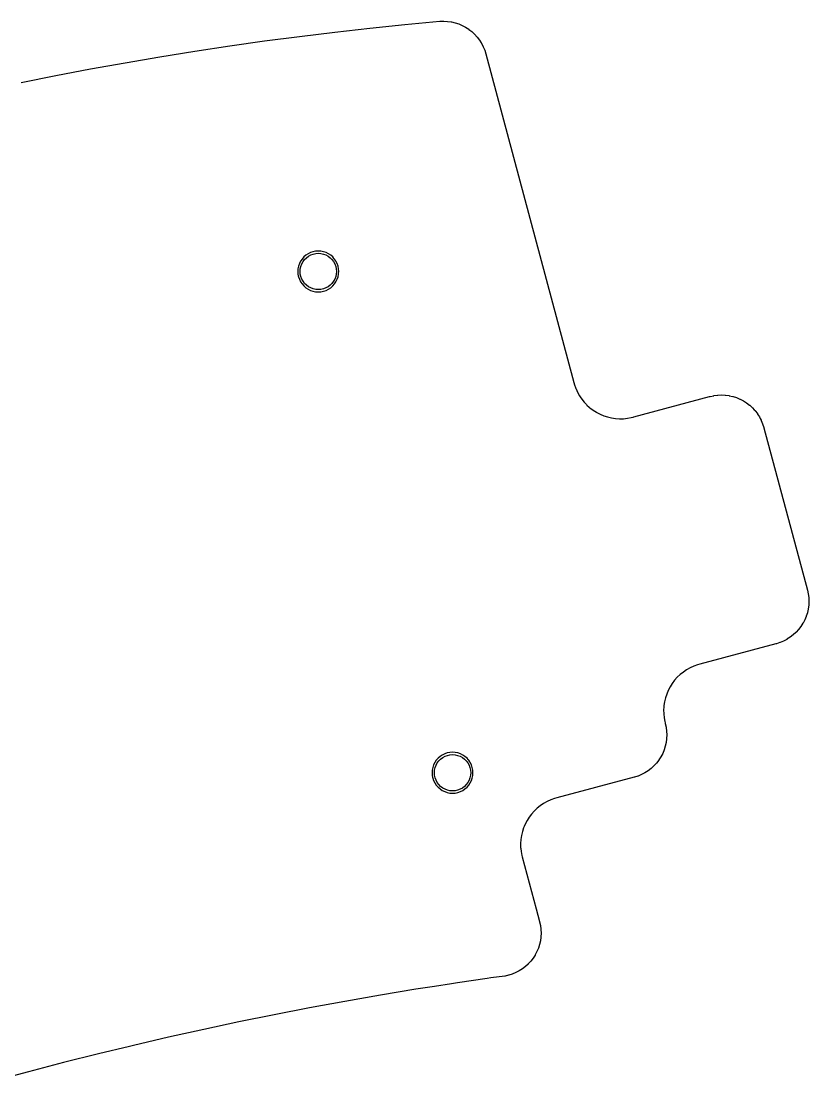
# Model space of a CAD drawing. Extents: x 38 to 386, y -248 to -87.
# Drawn here: x 299.6 to 386.5, y -203.9 to -87.3 of the extents above; entities that cross this region are included whole.
import ezdxf

# ---------------------------------------------------------------- set-up
doc = ezdxf.new("R2010")
doc.units = 0
doc.layers.add('BLACK', color=7, linetype='CONTINUOUS')

msp = doc.modelspace()

# ---------------------------------------------------------------- linework, layer by layer
at = {"layer": 'BLACK', "linetype": 'CONTINUOUS'}
for p, q in [((341.94846, -87.688079), (345.816432, -87.327774)), ((345.816432, -87.327774), (345.823884, -87.327307)), ((345.823884, -87.327307), (346.234557, -87.314054)), ((346.234557, -87.314054), (346.245275, -87.314171)), ((346.245275, -87.314171), (346.654705, -87.336412)), ((346.654705, -87.336412), (346.665364, -87.337455)), ((346.665364, -87.337455), (347.071351, -87.394998)), ((347.071351, -87.394998), (347.081887, -87.39696)), ((347.081887, -87.39696), (347.48138, -87.489374)), ((330.347796, -88.991213), (334.209508, -88.520257)), ((334.209508, -88.520257), (334.210647, -88.520123)), ((334.210647, -88.520123), (338.076667, -88.085838)), ((338.076667, -88.085838), (338.077437, -88.085755)), ((338.077437, -88.085755), (341.947629, -87.68816)), ((341.947629, -87.68816), (341.94846, -87.688079)), ((347.48138, -87.489374), (347.491716, -87.492242)), ((347.491716, -87.492242), (347.881703, -87.618828)), ((347.881703, -87.618828), (347.891738, -87.622571)), ((347.891738, -87.622571), (348.269373, -87.782407)), ((348.269373, -87.782407), (348.279033, -87.786999)), ((348.279033, -87.786999), (348.641414, -87.978857)), ((348.641414, -87.978857), (348.650658, -87.984276)), ((348.650658, -87.984276), (348.995106, -88.206739)), ((348.995106, -88.206739), (349.003855, -88.212942)), ((349.003855, -88.212942), (349.019632, -88.225186)), ((349.019632, -88.225186), (349.32779, -88.46434)), ((349.32779, -88.46434), (349.335943, -88.471252)), ((349.335943, -88.471252), (349.636943, -88.749709)), ((322.636736, -90.043226), (326.488832, -89.499051)), ((326.488832, -89.499051), (326.489904, -89.498905)), ((326.489904, -89.498905), (330.347013, -88.991312)), ((330.347013, -88.991312), (330.347796, -88.991213)), ((349.636943, -88.749709), (349.644485, -88.757317)), ((349.644485, -88.757317), (349.920287, -89.060738)), ((349.920287, -89.060738), (349.927149, -89.068977)), ((349.927149, -89.068977), (350.175701, -89.395103)), ((350.175701, -89.395103), (350.181818, -89.403892)), ((350.181818, -89.403892), (350.370546, -89.701805)), ((350.370546, -89.701805), (350.401249, -89.750271)), ((350.401249, -89.750271), (350.406592, -89.759572)), ((350.406592, -89.759572), (350.595265, -90.123613)), ((314.946938, -91.241429), (318.788211, -90.624203)), ((318.788211, -90.624203), (318.789036, -90.624075)), ((318.789036, -90.624075), (322.635902, -90.043348)), ((322.635902, -90.043348), (322.636736, -90.043226)), ((350.595265, -90.123613), (350.599784, -90.133341)), ((350.599784, -90.133341), (350.756291, -90.512328)), ((350.756291, -90.512328), (350.759952, -90.52241)), ((350.759952, -90.52241), (350.884285, -90.917207)), ((350.884285, -90.917207), (350.885789, -90.922368)), ((350.885789, -90.922368), (360.586265, -127.133247)), ((307.281498, -92.585339), (311.110186, -91.895344)), ((311.110186, -91.895344), (311.111069, -91.895189)), ((311.111069, -91.895189), (314.946122, -91.241565)), ((314.946122, -91.241565), (314.946938, -91.241429)), ((303.458501, -93.311832), (307.28051, -92.585521)), ((307.28051, -92.585521), (307.281498, -92.585339)), ((299.641814, -94.074734), (299.642776, -94.074537)), ((299.642776, -94.074537), (303.457725, -93.311984)), ((303.457725, -93.311984), (303.458501, -93.311832)), ((331.272868, -112.950534), (331.027575, -113.114434)), ((331.537453, -112.820055), (331.272868, -112.950534)), ((331.816803, -112.725227), (331.537453, -112.820055)), ((331.569704, -113.084442), (331.837069, -112.98472)), ((331.816817, -112.725224), (331.816803, -112.725227)), ((332.106143, -112.667674), (331.816817, -112.725224)), ((331.837069, -112.98472), (332.115904, -112.924063)), ((332.106146, -112.667673), (332.106143, -112.667674)), ((332.106154, -112.667672), (332.106146, -112.667673)), ((332.106158, -112.667671), (332.106154, -112.667672)), ((332.10617, -112.66767), (332.106158, -112.667671)), ((332.400527, -112.648377), (332.10617, -112.66767)), ((332.115904, -112.924063), (332.400534, -112.903706)), ((332.400541, -112.648377), (332.400527, -112.648377)), ((332.400534, -112.903706), (332.685164, -112.924063)), ((332.694897, -112.66767), (332.400541, -112.648377)), ((332.685164, -112.924063), (332.963999, -112.98472)), ((332.694907, -112.667671), (332.694897, -112.66767)), ((332.694914, -112.667672), (332.694907, -112.667671)), ((332.984256, -112.725225), (332.694914, -112.667672)), ((332.963999, -112.98472), (333.231364, -113.084442)), ((332.984258, -112.725225), (332.984256, -112.725225)), ((332.984264, -112.725227), (332.984258, -112.725225)), ((333.263614, -112.820055), (332.984264, -112.725227)), ((333.528194, -112.950531), (333.263614, -112.820055)), ((333.528201, -112.950535), (333.528194, -112.950531)), ((333.773489, -113.114431), (333.528201, -112.950535)), ((330.316883, -114.040625), (330.222055, -114.319975)), ((330.447362, -113.77604), (330.316883, -114.040625)), ((330.611262, -113.530747), (330.447362, -113.77604)), ((330.481548, -114.340241), (330.58127, -114.072876)), ((330.58127, -114.072876), (330.718027, -113.822424)), ((330.805775, -113.308947), (330.611262, -113.530747)), ((330.718027, -113.822424), (330.889035, -113.593985)), ((331.027575, -113.114434), (330.805775, -113.308947)), ((330.889035, -113.593985), (331.090813, -113.392207)), ((331.090813, -113.392207), (331.319252, -113.221199)), ((331.319252, -113.221199), (331.569704, -113.084442)), ((333.231364, -113.084442), (333.481816, -113.221199)), ((333.481816, -113.221199), (333.710255, -113.392207)), ((333.710255, -113.392207), (333.912033, -113.593985)), ((333.995292, -113.308947), (333.773489, -113.114431)), ((333.912033, -113.593985), (334.083041, -113.822424)), ((334.12599, -113.45798), (333.995292, -113.308947)), ((334.083041, -113.822424), (334.219798, -114.072876)), ((334.189807, -113.530749), (334.12599, -113.45798)), ((334.298576, -113.693535), (334.189807, -113.530749)), ((334.219798, -114.072876), (334.31952, -114.340241)), ((334.305083, -113.703273), (334.298576, -113.693535)), ((334.353706, -113.776042), (334.305083, -113.703273)), ((334.484186, -114.040629), (334.353706, -113.776042)), ((334.579015, -114.319984), (334.484186, -114.040629)), ((330.164498, -114.609342), (330.145205, -114.903698)), ((330.145205, -114.903698), (330.145205, -114.903713)), ((330.145205, -114.903713), (330.164498, -115.198069)), ((330.164502, -114.609315), (330.164498, -114.609342)), ((330.164498, -115.198069), (330.164499, -115.198079)), ((330.164499, -115.198079), (330.1645, -115.198086)), ((330.1645, -115.198086), (330.198977, -115.371418)), ((330.222052, -114.319989), (330.164502, -114.609315)), ((330.198977, -115.371418), (330.222052, -115.487422)), ((330.222055, -114.319975), (330.222052, -114.319989)), ((330.400534, -114.903706), (330.420891, -114.619076)), ((330.420891, -115.188336), (330.400534, -114.903706)), ((330.420891, -114.619076), (330.481548, -114.340241)), ((330.481548, -115.467171), (330.420891, -115.188336)), ((334.31952, -114.340241), (334.380177, -114.619076)), ((334.380177, -115.188336), (334.31952, -115.467171)), ((334.380177, -114.619076), (334.400534, -114.903706)), ((334.400534, -114.903706), (334.380177, -115.188336)), ((334.636568, -114.609326), (334.579015, -114.319984)), ((334.579015, -115.487428), (334.636568, -115.198086)), ((334.636569, -114.609342), (334.636568, -114.609326)), ((334.636568, -115.198086), (334.641337, -115.125329)), ((334.655863, -114.903698), (334.636569, -114.609342)), ((334.641337, -115.125329), (334.655863, -114.903713)), ((334.655863, -114.903713), (334.655863, -114.903698)), ((330.222052, -115.487422), (330.222055, -115.487436)), ((330.222055, -115.487436), (330.316883, -115.766786)), ((330.316883, -115.766786), (330.447359, -116.031366)), ((330.447359, -116.031366), (330.447363, -116.031373)), ((330.447363, -116.031373), (330.611259, -116.276661)), ((330.58127, -115.734536), (330.481548, -115.467171)), ((330.718027, -115.984988), (330.58127, -115.734536)), ((330.611259, -116.276661), (330.805775, -116.498464)), ((330.889035, -116.213427), (330.718027, -115.984988)), ((330.805775, -116.498464), (331.027578, -116.69298)), ((331.090813, -116.415205), (330.889035, -116.213427)), ((331.319252, -116.586213), (331.090813, -116.415205)), ((333.710255, -116.415205), (333.481816, -116.586213)), ((333.912033, -116.213427), (333.710255, -116.415205)), ((333.773491, -116.692979), (333.995292, -116.498464)), ((334.083041, -115.984988), (333.912033, -116.213427)), ((333.995292, -116.498464), (334.189807, -116.276663)), ((334.219798, -115.734536), (334.083041, -115.984988)), ((334.189807, -116.276663), (334.353706, -116.031371)), ((334.31952, -115.467171), (334.219798, -115.734536)), ((334.353706, -116.031371), (334.484186, -115.766783)), ((334.484186, -115.766783), (334.579015, -115.487428)), ((331.027578, -116.69298), (331.272866, -116.856876)), ((331.272866, -116.856876), (331.272869, -116.856878)), ((331.272869, -116.856878), (331.537457, -116.987358)), ((331.569704, -116.72297), (331.319252, -116.586213)), ((331.537457, -116.987358), (331.816812, -117.082187)), ((331.837069, -116.822692), (331.569704, -116.72297)), ((331.816812, -117.082187), (332.106154, -117.13974)), ((332.115904, -116.883349), (331.837069, -116.822692)), ((332.106154, -117.13974), (332.134422, -117.141592)), ((332.400534, -116.903706), (332.115904, -116.883349)), ((332.134422, -117.141592), (332.400527, -117.159035)), ((332.400527, -117.159035), (332.400534, -117.159035)), ((332.685164, -116.883349), (332.400534, -116.903706)), ((332.400534, -117.159035), (332.400541, -117.159035)), ((332.400541, -117.159035), (332.636209, -117.143587)), ((332.636209, -117.143587), (332.694914, -117.13974)), ((332.963999, -116.822692), (332.685164, -116.883349)), ((332.694914, -117.13974), (332.984256, -117.082187)), ((333.231364, -116.72297), (332.963999, -116.822692)), ((332.984256, -117.082187), (333.263611, -116.987358)), ((333.481816, -116.586213), (333.231364, -116.72297)), ((333.263611, -116.987358), (333.528199, -116.856878)), ((333.528199, -116.856878), (333.773491, -116.692979)), ((360.586265, -127.133247), (360.586258, -127.133248)), ((360.586258, -127.133248), (360.58628, -127.133304)), ((360.58628, -127.133304), (360.586672, -127.13477)), ((360.586672, -127.13477), (360.58667, -127.13482)), ((360.58667, -127.13482), (360.656838, -127.39673)), ((360.656838, -127.39673), (360.76642, -127.702197)), ((360.76642, -127.702197), (360.805732, -127.81178)), ((360.805732, -127.81178), (360.820945, -127.845205)), ((360.820945, -127.845205), (360.98839, -128.21311)), ((360.98839, -128.21311), (360.988392, -128.213113)), ((360.988392, -128.213113), (360.988394, -128.213117)), ((360.988394, -128.213117), (361.203575, -128.597997)), ((361.203575, -128.597997), (361.290886, -128.727704)), ((361.290886, -128.727704), (361.449804, -128.963791)), ((361.449804, -128.963791), (361.725402, -129.308)), ((361.725402, -129.308), (361.725405, -129.308004)), ((361.725405, -129.308004), (361.976752, -129.573608)), ((367.184451, -130.937969), (375.553922, -128.697536)), ((375.553922, -128.697536), (375.554101, -128.697505)), ((375.554101, -128.697505), (375.564986, -128.694587)), ((375.564986, -128.694587), (375.564989, -128.694588)), ((375.564989, -128.694588), (375.605066, -128.683847)), ((375.605066, -128.683847), (375.610253, -128.682578)), ((375.610253, -128.682578), (376.013723, -128.59311)), ((376.013723, -128.59311), (376.024336, -128.591238)), ((376.024336, -128.591238), (376.431352, -128.537636)), ((376.431352, -128.537636), (376.442086, -128.536695)), ((376.442086, -128.536695), (376.852229, -128.518773)), ((376.852229, -128.518773), (376.863039, -128.518773)), ((376.863039, -128.518773), (377.273155, -128.536665)), ((377.273155, -128.536665), (377.283901, -128.537604)), ((377.283901, -128.537604), (377.690923, -128.591179)), ((377.690923, -128.591179), (377.701563, -128.593055)), ((377.701563, -128.593055), (378.102345, -128.681898)), ((378.102345, -128.681898), (378.112771, -128.684691)), ((378.112771, -128.684691), (378.153514, -128.697537)), ((378.153514, -128.697537), (378.504282, -128.808128)), ((378.504282, -128.808128), (378.514447, -128.811827)), ((378.514447, -128.811827), (378.893712, -128.968918)), ((378.893712, -128.968918), (378.903499, -128.973482)), ((378.903499, -128.973482), (378.918524, -128.981304)), ((378.918524, -128.981304), (379.267618, -129.16303)), ((379.267618, -129.16303), (379.276986, -129.168438)), ((379.276986, -129.168438), (379.623202, -129.389002)), ((379.623202, -129.389002), (379.632064, -129.395208)), ((379.632064, -129.395208), (379.957728, -129.645102)), ((361.976752, -129.573608), (362.028489, -129.628279)), ((362.028489, -129.628279), (362.283452, -129.856583)), ((362.283452, -129.856583), (362.356995, -129.922436)), ((362.356995, -129.922436), (362.356997, -129.922438)), ((362.356997, -129.922438), (362.708651, -130.188445)), ((362.708651, -130.188445), (363.081081, -130.424508)), ((363.081081, -130.424508), (363.081086, -130.424512)), ((363.081086, -130.424512), (363.104449, -130.436742)), ((363.104449, -130.436742), (363.471751, -130.629018)), ((379.957728, -129.645102), (379.966002, -129.652044)), ((379.966002, -129.652044), (380.268672, -129.929396)), ((380.268672, -129.929396), (380.276298, -129.937022)), ((380.276298, -129.937022), (380.478168, -130.157332)), ((380.478168, -130.157332), (380.553634, -130.239691)), ((380.553634, -130.239691), (380.560588, -130.247979)), ((380.560588, -130.247979), (380.810479, -130.573659)), ((363.471751, -130.629018), (363.877964, -130.800561)), ((363.877964, -130.800561), (364.296956, -130.937971)), ((364.296956, -130.937971), (364.725865, -131.040309)), ((364.725865, -131.040309), (365.16176, -131.106877)), ((365.16176, -131.106877), (365.601664, -131.13722)), ((365.601664, -131.13722), (366.042571, -131.13113)), ((366.042571, -131.13113), (366.481469, -131.088649)), ((366.481469, -131.088649), (366.91536, -131.010067)), ((366.91536, -131.010067), (367.125797, -130.95367)), ((367.125797, -130.95367), (367.125833, -130.95367)), ((367.125831, -130.953661), (367.184451, -130.937969)), ((367.125833, -130.95367), (367.125831, -130.953661)), ((380.810479, -130.573659), (380.816683, -130.582521)), ((380.816683, -130.582521), (380.845372, -130.627556)), ((380.845372, -130.627556), (381.037233, -130.928737)), ((381.037233, -130.928737), (381.042632, -130.938087)), ((381.042632, -130.938087), (381.124621, -131.0956)), ((381.124621, -131.0956), (381.23217, -131.302217)), ((381.23217, -131.302217), (381.236742, -131.312022)), ((381.236742, -131.312022), (381.393817, -131.691277)), ((381.393817, -131.691277), (381.397516, -131.701443)), ((381.397516, -131.701443), (381.521584, -132.094995)), ((381.521584, -132.094995), (381.523098, -132.100189)), ((381.523098, -132.100189), (381.53658, -132.150516)), ((381.53658, -132.150516), (381.536611, -132.150601)), ((381.536611, -132.150601), (386.324805, -150.012702)), ((386.324805, -150.012702), (386.326093, -150.017962)), ((386.326093, -150.017962), (386.415552, -150.421375)), ((386.415552, -150.421375), (386.417431, -150.43203)), ((386.417431, -150.43203), (386.471031, -150.839004)), ((386.471031, -150.839004), (386.471975, -150.849781)), ((386.471975, -150.849781), (386.489898, -151.2599)), ((386.489898, -151.270718), (386.472009, -151.680815)), ((386.489898, -151.2599), (386.489898, -151.270718)), ((386.323985, -152.520449), (386.20055, -152.911959)), ((386.326784, -152.509999), (386.323985, -152.520449)), ((386.415618, -152.109247), (386.326784, -152.509999)), ((386.417497, -152.098593), (386.415618, -152.109247)), ((386.471067, -151.691592), (386.417497, -152.098593)), ((386.472009, -151.680815), (386.471067, -151.691592)), ((385.840241, -153.684666), (385.619677, -154.030883)), ((385.84565, -153.675297), (385.840241, -153.684666)), ((386.035194, -153.311181), (385.84565, -153.675297)), ((386.039766, -153.301376), (386.035194, -153.311181)), ((386.19685, -152.922125), (386.039766, -153.301376)), ((386.20055, -152.911959), (386.19685, -152.922125)), ((384.760698, -154.968269), (384.435034, -155.218149)), ((384.768985, -154.961316), (384.760698, -154.968269)), ((385.071645, -154.68399), (384.768985, -154.961316)), ((385.079296, -154.67634), (385.071645, -154.68399)), ((385.356624, -154.373696), (385.079296, -154.67634)), ((385.363577, -154.365409), (385.356624, -154.373696)), ((385.613471, -154.039745), (385.363577, -154.365409)), ((385.619677, -154.030883), (385.613471, -154.039745)), ((382.857826, -155.944363), (374.482163, -158.190768)), ((382.857989, -155.944304), (382.857826, -155.944363)), ((382.908496, -155.930773), (382.857989, -155.944304)), ((382.913688, -155.92926), (382.908496, -155.930773)), ((383.307232, -155.805197), (382.913688, -155.92926)), ((383.317398, -155.801497), (383.307232, -155.805197)), ((383.696653, -155.644423), (383.317398, -155.801497)), ((383.706458, -155.639851), (383.696653, -155.644423)), ((384.070571, -155.450322), (383.706458, -155.639851)), ((384.07994, -155.444914), (384.070571, -155.450322)), ((384.426172, -155.224355), (384.07994, -155.444914)), ((384.435034, -155.218149), (384.426172, -155.224355)), ((373.804271, -158.410064), (373.402963, -158.592735)), ((374.219315, -158.261149), (373.804271, -158.410064)), ((374.481981, -158.190763), (374.219315, -158.261149)), ((374.482163, -158.190768), (374.481981, -158.190763)), ((371.987836, -159.632872), (371.693705, -159.961358)), ((371.987842, -159.632866), (371.987836, -159.632872)), ((372.3081, -159.329784), (371.987842, -159.632866)), ((372.308101, -159.329783), (372.3081, -159.329784)), ((372.652298, -159.054178), (372.308101, -159.329783)), ((373.018091, -158.80793), (372.652298, -159.054178)), ((373.402958, -158.592738), (373.018091, -158.80793)), ((373.402963, -158.592735), (373.402958, -158.592738)), ((371.191627, -160.685465), (370.987125, -161.076123)), ((371.42768, -160.313046), (371.191627, -160.685465)), ((371.427689, -160.313032), (371.42768, -160.313046)), ((371.693694, -159.961372), (371.427689, -160.313032)), ((371.693705, -159.961358), (371.693694, -159.961372)), ((370.67817, -161.90132), (370.575826, -162.330223)), ((370.678175, -161.901305), (370.67817, -161.90132)), ((370.815579, -161.482343), (370.678175, -161.901305)), ((370.815587, -161.482322), (370.815579, -161.482343)), ((370.987125, -161.076123), (370.815587, -161.482322)), ((370.49695, -162.944387), (370.478897, -163.206023)), ((370.478897, -163.206023), (370.484974, -163.646898)), ((370.509251, -162.766111), (370.49695, -162.944387)), ((370.5477, -162.514374), (370.509251, -162.766111)), ((370.575826, -162.330223), (370.5477, -162.514374)), ((370.484974, -163.646898), (370.484974, -163.646907)), ((370.484974, -163.646907), (370.484975, -163.646912)), ((370.484975, -163.646912), (370.486166, -163.659217)), ((370.486166, -163.659217), (370.52744, -164.085812)), ((370.52744, -164.085812), (370.606001, -164.519686)), ((370.606001, -164.519686), (370.606003, -164.519695)), ((370.606003, -164.519695), (370.639028, -164.642947)), ((370.639028, -164.642947), (370.661582, -164.727122)), ((370.661582, -164.727122), (370.66159, -164.727153)), ((370.66159, -164.727153), (370.662374, -164.730082)), ((370.662374, -164.730082), (370.663652, -164.735309)), ((370.663652, -164.735309), (370.753066, -165.138682)), ((370.753066, -165.138682), (370.754945, -165.149335)), ((370.754945, -165.149335), (370.808516, -165.556328)), ((370.808497, -166.408885), (370.75491, -166.815864)), ((370.80944, -166.398109), (370.808497, -166.408885)), ((370.808516, -165.556328), (370.809458, -165.567104)), ((370.827353, -165.988009), (370.80944, -166.398109)), ((370.809458, -165.567104), (370.827353, -165.977192)), ((370.827353, -165.977192), (370.827353, -165.988009)), ((370.534243, -167.639359), (370.377146, -168.018614)), ((370.537942, -167.629194), (370.534243, -167.639359)), ((370.66138, -167.237716), (370.537942, -167.629194)), ((370.66418, -167.227267), (370.66138, -167.237716)), ((370.753031, -166.826517), (370.66418, -167.227267)), ((370.75491, -166.815864), (370.753031, -166.826517)), ((345.251812, -169.026998), (345.121333, -169.291583)), ((345.415712, -168.781705), (345.251812, -169.026998)), ((345.610225, -168.559905), (345.415712, -168.781705)), ((345.522477, -169.073382), (345.693485, -168.844943)), ((345.832025, -168.365392), (345.610225, -168.559905)), ((345.693485, -168.844943), (345.895263, -168.643165)), ((346.077318, -168.201492), (345.832025, -168.365392)), ((345.895263, -168.643165), (346.123702, -168.472157)), ((346.341903, -168.071013), (346.077318, -168.201492)), ((346.123702, -168.472157), (346.374154, -168.3354)), ((346.621253, -167.976185), (346.341903, -168.071013)), ((346.374154, -168.3354), (346.641519, -168.235678)), ((346.621267, -167.976182), (346.621253, -167.976185)), ((346.910593, -167.918632), (346.621267, -167.976182)), ((346.641519, -168.235678), (346.920354, -168.175021)), ((346.910596, -167.918631), (346.910593, -167.918632)), ((346.910604, -167.91863), (346.910596, -167.918631)), ((346.910608, -167.918629), (346.910604, -167.91863)), ((346.91062, -167.918628), (346.910608, -167.918629)), ((347.204977, -167.899335), (346.91062, -167.918628)), ((346.920354, -168.175021), (347.204984, -168.154664)), ((347.204991, -167.899335), (347.204977, -167.899335)), ((347.204984, -168.154664), (347.489614, -168.175021)), ((347.499347, -167.918628), (347.204991, -167.899335)), ((347.489614, -168.175021), (347.768449, -168.235678)), ((347.499357, -167.918629), (347.499347, -167.918628)), ((347.499364, -167.91863), (347.499357, -167.918629)), ((347.788706, -167.976183), (347.499364, -167.91863)), ((347.768449, -168.235678), (348.035814, -168.3354)), ((347.788708, -167.976183), (347.788706, -167.976183)), ((347.788714, -167.976185), (347.788708, -167.976183)), ((348.068064, -168.071013), (347.788714, -167.976185)), ((348.035814, -168.3354), (348.286266, -168.472157)), ((348.332644, -168.201489), (348.068064, -168.071013)), ((348.286266, -168.472157), (348.514705, -168.643165)), ((348.332651, -168.201493), (348.332644, -168.201489)), ((348.577939, -168.365389), (348.332651, -168.201493)), ((348.514705, -168.643165), (348.716483, -168.844943)), ((348.799742, -168.559905), (348.577939, -168.365389)), ((348.716483, -168.844943), (348.887491, -169.073382)), ((348.930439, -168.708937), (348.799742, -168.559905)), ((348.994257, -168.781707), (348.930439, -168.708937)), ((349.103026, -168.944493), (348.994257, -168.781707)), ((349.155165, -169.022524), (349.103026, -168.944493)), ((349.158156, -169.027), (349.155165, -169.022524)), ((349.288636, -169.291587), (349.158156, -169.027)), ((369.950863, -168.756946), (369.700973, -169.082609)), ((369.957067, -168.748086), (369.950863, -168.756946)), ((370.177626, -168.401883), (369.957067, -168.748086)), ((370.183035, -168.392514), (370.177626, -168.401883)), ((370.372574, -168.028417), (370.183035, -168.392514)), ((370.377146, -168.018614), (370.372574, -168.028417)), ((344.968948, -169.8603), (344.949655, -170.154656)), ((344.949655, -170.154656), (344.949655, -170.154671)), ((344.949655, -170.154671), (344.968948, -170.449027)), ((344.968952, -169.860273), (344.968948, -169.8603)), ((345.026502, -169.570947), (344.968952, -169.860273)), ((345.026505, -169.570933), (345.026502, -169.570947)), ((345.121333, -169.291583), (345.026505, -169.570933)), ((345.204984, -170.154664), (345.225341, -169.870034)), ((345.225341, -170.439294), (345.204984, -170.154664)), ((345.225341, -169.870034), (345.285998, -169.591199)), ((345.285998, -169.591199), (345.38572, -169.323834)), ((345.38572, -169.323834), (345.522477, -169.073382)), ((348.887491, -169.073382), (349.024248, -169.323834)), ((349.024248, -169.323834), (349.12397, -169.591199)), ((349.12397, -169.591199), (349.184627, -169.870034)), ((349.184627, -169.870034), (349.204984, -170.154664)), ((349.204984, -170.154664), (349.184627, -170.439294)), ((349.383465, -169.570942), (349.288636, -169.291587)), ((349.441018, -169.860284), (349.383465, -169.570942)), ((349.441019, -169.8603), (349.441018, -169.860284)), ((349.441018, -170.449044), (349.458661, -170.179872)), ((349.460313, -170.154656), (349.441019, -169.8603)), ((349.458661, -170.179872), (349.460313, -170.154671)), ((349.460313, -170.154671), (349.460313, -170.154656)), ((368.408037, -170.167521), (368.043924, -170.357073)), ((368.417405, -170.162112), (368.408037, -170.167521)), ((368.763605, -169.941554), (368.417405, -170.162112)), ((368.772466, -169.935349), (368.763605, -169.941554)), ((369.098125, -169.685459), (368.772466, -169.935349)), ((369.106411, -169.678506), (369.098125, -169.685459)), ((369.409052, -169.401185), (369.106411, -169.678506)), ((369.416701, -169.393536), (369.409052, -169.401185)), ((369.694019, -169.090896), (369.416701, -169.393536)), ((369.700973, -169.082609), (369.694019, -169.090896)), ((344.968948, -170.449027), (344.968949, -170.449037)), ((344.968949, -170.449037), (344.96895, -170.449044)), ((344.96895, -170.449044), (345.008425, -170.647503)), ((345.008425, -170.647503), (345.026502, -170.73838)), ((345.026502, -170.73838), (345.026505, -170.738394)), ((345.026505, -170.738394), (345.121333, -171.017744)), ((345.121333, -171.017744), (345.251809, -171.282324)), ((345.285998, -170.718129), (345.225341, -170.439294)), ((345.251809, -171.282324), (345.251813, -171.282331)), ((345.251813, -171.282331), (345.415709, -171.527619)), ((345.38572, -170.985494), (345.285998, -170.718129)), ((345.522477, -171.235946), (345.38572, -170.985494)), ((345.693485, -171.464385), (345.522477, -171.235946)), ((348.887491, -171.235946), (348.716483, -171.464385)), ((349.024248, -170.985494), (348.887491, -171.235946)), ((348.994257, -171.527621), (349.158156, -171.282329)), ((349.12397, -170.718129), (349.024248, -170.985494)), ((349.184627, -170.439294), (349.12397, -170.718129)), ((349.158156, -171.282329), (349.288636, -171.017741)), ((349.288636, -171.017741), (349.383465, -170.738386)), ((349.383465, -170.738386), (349.441018, -170.449044)), ((367.244291, -170.648572), (358.710622, -172.935168)), ((367.249487, -170.647057), (367.244291, -170.648572)), ((367.644729, -170.52243), (367.249487, -170.647057)), ((367.654888, -170.518732), (367.644729, -170.52243)), ((368.034133, -170.361638), (367.654888, -170.518732)), ((368.043924, -170.357073), (368.034133, -170.361638)), ((345.415709, -171.527619), (345.610225, -171.749422)), ((345.610225, -171.749422), (345.749051, -171.871169)), ((345.895263, -171.666163), (345.693485, -171.464385)), ((345.749051, -171.871169), (345.832027, -171.943937)), ((345.832027, -171.943937), (346.077319, -172.107836)), ((346.123702, -171.837171), (345.895263, -171.666163)), ((346.077319, -172.107836), (346.341907, -172.238316)), ((346.374154, -171.973928), (346.123702, -171.837171)), ((346.341907, -172.238316), (346.621262, -172.333145)), ((346.641519, -172.07365), (346.374154, -171.973928)), ((346.621262, -172.333145), (346.910604, -172.390698)), ((346.920354, -172.134307), (346.641519, -172.07365)), ((346.910604, -172.390698), (346.938872, -172.39255)), ((347.204984, -172.154664), (346.920354, -172.134307)), ((346.938872, -172.39255), (347.204977, -172.409993)), ((347.204977, -172.409993), (347.204984, -172.409993)), ((347.489614, -172.134307), (347.204984, -172.154664)), ((347.204984, -172.409993), (347.204991, -172.409993)), ((347.204991, -172.409993), (347.440659, -172.394545)), ((347.440659, -172.394545), (347.499364, -172.390698)), ((347.768449, -172.07365), (347.489614, -172.134307)), ((347.499364, -172.390698), (347.788706, -172.333145)), ((348.035814, -171.973928), (347.768449, -172.07365)), ((347.788706, -172.333145), (348.068061, -172.238316)), ((348.286266, -171.837171), (348.035814, -171.973928)), ((348.068061, -172.238316), (348.332649, -172.107836)), ((348.514705, -171.666163), (348.286266, -171.837171)), ((348.332649, -172.107836), (348.577941, -171.943937)), ((348.716483, -171.464385), (348.514705, -171.666163)), ((348.577941, -171.943937), (348.799742, -171.749422)), ((348.799742, -171.749422), (348.994257, -171.527621)), ((357.246801, -173.552234), (356.881022, -173.798471)), ((357.631672, -173.337038), (357.246801, -173.552234)), ((358.032991, -173.154365), (357.631672, -173.337038)), ((358.032992, -173.154365), (358.032991, -173.154365)), ((358.448027, -173.005454), (358.032992, -173.154365)), ((358.448038, -173.005451), (358.448027, -173.005454)), ((358.710348, -172.935161), (358.448038, -173.005451)), ((358.710622, -172.935168), (358.710348, -172.935161)), ((355.922406, -174.70567), (355.6564, -175.05733)), ((355.922417, -174.705656), (355.922406, -174.70567)), ((356.216545, -174.377173), (355.922417, -174.705656)), ((356.536814, -174.074082), (356.216545, -174.377173)), ((356.536826, -174.074072), (356.536814, -174.074082)), ((356.881015, -173.798476), (356.536826, -174.074072)), ((356.881022, -173.798471), (356.881015, -173.798476)), ((355.215835, -175.820423), (355.111028, -176.068602)), ((355.215836, -175.820419), (355.215835, -175.820423)), ((355.21584, -175.820412), (355.215836, -175.820419)), ((355.420332, -175.429774), (355.21584, -175.820411)), ((355.21584, -175.820411), (355.21584, -175.820412)), ((355.420339, -175.429763), (355.420332, -175.429774)), ((355.656391, -175.057344), (355.420339, -175.429763)), ((355.6564, -175.05733), (355.656391, -175.057344)), ((354.804536, -177.074519), (354.73796, -177.510404)), ((354.906877, -176.645625), (354.804536, -177.074519)), ((354.90688, -176.645611), (354.906877, -176.645625)), ((355.044291, -176.226634), (354.90688, -176.645611)), ((355.044293, -176.226629), (355.044291, -176.226634)), ((355.111028, -176.068602), (355.044293, -176.226629)), ((354.73796, -177.510404), (354.707605, -177.950322)), ((354.707605, -177.950322), (354.713682, -178.391196)), ((354.713682, -178.391196), (354.713682, -178.391197)), ((354.713682, -178.391197), (354.713682, -178.391206)), ((354.713682, -178.391206), (354.713683, -178.391212)), ((354.713683, -178.391212), (354.725973, -178.518234)), ((354.725973, -178.518234), (354.756148, -178.830111)), ((354.756148, -178.830111), (354.834711, -179.263991)), ((354.834711, -179.263991), (354.834715, -179.264009)), ((354.834715, -179.264009), (354.87677, -179.420966)), ((354.87677, -179.420966), (354.876773, -179.420974)), ((354.876773, -179.420974), (354.878877, -179.428824)), ((354.878877, -179.428824), (354.878877, -179.428826)), ((354.878877, -179.428826), (356.409457, -185.141006)), ((356.409457, -185.141006), (356.784707, -186.541454)), ((356.784707, -186.541454), (356.784711, -186.541475)), ((356.784711, -186.541475), (356.79754, -186.589348)), ((356.79754, -186.589348), (356.798829, -186.594614)), ((356.798829, -186.594614), (356.88781, -186.996112)), ((356.88781, -186.996112), (356.88969, -187.006786)), ((356.88969, -187.006786), (356.942915, -187.411818)), ((356.942915, -187.411818), (356.943856, -187.422616)), ((356.943856, -187.422616), (356.961508, -187.830745)), ((356.88698, -188.676154), (356.798193, -189.074912)), ((356.888871, -188.665481), (356.88698, -188.676154)), ((356.942495, -188.260505), (356.888871, -188.665481)), ((356.943447, -188.249709), (356.942495, -188.260505)), ((356.961503, -187.841584), (356.943447, -188.249709)), ((356.961508, -187.830745), (356.961503, -187.841584)), ((356.506988, -189.872071), (356.317844, -190.234149)), ((356.511582, -189.862254), (356.506988, -189.872071)), ((356.668392, -189.485028), (356.511582, -189.862254)), ((356.672111, -189.474847), (356.668392, -189.485028)), ((356.795377, -189.085378), (356.672111, -189.474847)), ((356.798193, -189.074912), (356.795377, -189.085378)), ((355.82988, -190.92854), (355.553309, -191.229192)), ((355.836862, -190.92025), (355.82988, -190.92854)), ((356.086125, -190.596592), (355.836862, -190.92025)), ((356.092357, -190.587725), (356.086125, -190.596592)), ((356.312411, -190.243528), (356.092357, -190.587725)), ((356.317844, -190.234149), (356.312411, -190.243528)), ((353.786767, -192.348523), (353.396791, -192.470213)), ((353.796963, -192.344845), (353.786767, -192.348523)), ((354.174819, -192.189566), (353.796963, -192.344845)), ((354.184654, -192.185012), (354.174819, -192.189566)), ((354.547496, -191.997337), (354.184654, -192.185012)), ((354.556897, -191.991941), (354.547496, -191.997337)), ((354.901983, -191.773284), (354.556897, -191.991941)), ((354.910876, -191.767089), (354.901983, -191.773284)), ((355.235542, -191.519139), (354.910876, -191.767089)), ((355.24386, -191.51219), (355.235542, -191.519139)), ((355.545629, -191.236841), (355.24386, -191.51219)), ((355.553309, -191.229192), (355.545629, -191.236841)), ((347.095466, -193.409045), (345.227341, -193.701236)), ((347.754834, -193.312031), (347.095466, -193.409045)), ((351.023676, -192.83108), (347.754834, -193.312031)), ((351.023711, -192.831075), (351.023676, -192.83108)), ((351.023719, -192.831074), (351.023711, -192.831075)), ((351.445344, -192.77294), (351.023719, -192.831074)), ((352.980028, -192.561336), (351.445344, -192.77294)), ((352.98955, -192.559642), (352.980028, -192.561336)), ((353.386313, -192.472986), (352.98955, -192.559642)), ((353.396791, -192.470213), (353.386313, -192.472986)), ((339.255465, -194.671734), (335.344406, -195.35634)), ((343.172591, -194.022616), (339.255465, -194.671734)), ((345.227341, -193.701236), (343.172591, -194.022616)), ((335.344406, -195.35634), (331.439697, -196.076388)), ((327.541679, -196.831816), (323.65067, -197.622559)), ((331.439697, -196.076388), (327.541679, -196.831816)), ((323.65067, -197.622559), (319.766993, -198.448554)), ((315.890942, -199.309737), (312.022986, -200.206004)), ((319.766993, -198.448554), (315.890942, -199.309737)), ((311.58472, -200.311753), (308.16311, -201.137358)), ((312.022911, -200.206022), (311.58472, -200.311753)), ((312.022921, -200.206019), (312.022911, -200.206022)), ((312.022986, -200.206004), (312.022921, -200.206019)), ((308.16311, -201.137358), (304.311942, -202.10365)), ((304.311942, -202.10365), (300.469773, -203.104804)), ((300.469773, -203.104804), (297.554051, -203.892858))]:
    msp.add_line(p, q, dxfattribs=at)

doc.saveas('drawing.dxf')
